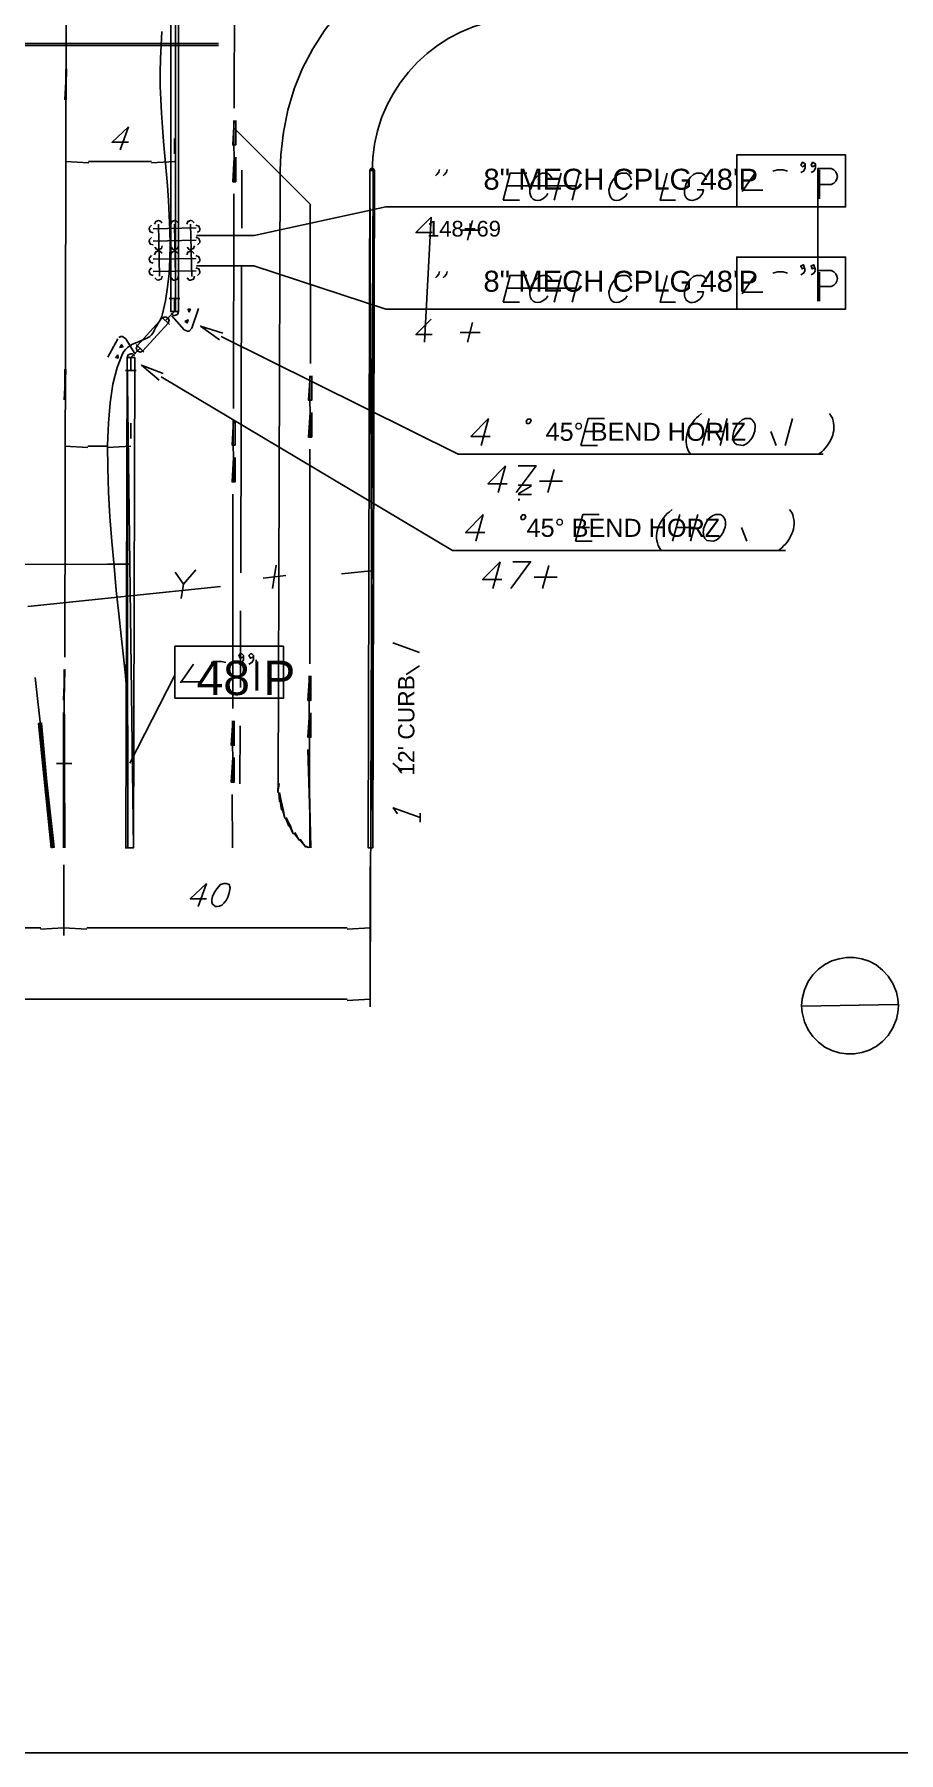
# Model space of a CAD drawing. Header units: feet. Extents: x 13 to 426, y 12 to 285.
# Drawn here: x 125.4 to 181.8, y 12.1 to 124.3 of the extents above; entities that cross this region are included whole.
import ezdxf
from ezdxf.enums import TextEntityAlignment as Align

# ---------------------------------------------------------------- set-up
doc = ezdxf.new("R2010")
doc.units = ezdxf.units.FT
doc.layers.add('ANOTACION', color=8, linetype='CONTINUOUS')
doc.layers.add('EJE_VIA', color=7, linetype='CONTINUOUS')
doc.styles.add('CAD_TEXT', font='Arial')

msp = doc.modelspace()

# ---------------------------------------------------------------- linework, layer by layer
at = {"layer": 'EJE_VIA'}
for p, q in [((127.36, 83.6), (127.7, 222.6)), ((134.58, 186.42), (134.6, 106.17)), ((138.43, 119.45), (138.44, 133.47)), ((118.15, 123.68), (137.4, 123.68)), ((118.15, 123.53), (137.4, 123.53)), ((127.43, 122), (127.45, 120)), ((130.98, 116.72), (131.53, 118.22)), ((138.41, 118.65), (138.43, 114.65)), ((138.43, 118.15), (143.42, 113.13)), ((134.53, 116.47), (134.53, 117.47)), ((127.42, 115.97), (128.93, 115.88)), ((128.92, 115.97), (133.03, 115.97)), ((133.02, 115.88), (134.53, 115.97)), ((138.92, 111.62), (138.92, 115.4)), ((141.3, 75.33), (141.42, 115.38)), ((147.27, 115.38), (147.47, 71.15)), ((147.3, 62.03), (147.49, 115.38)), ((159.3, 113.45), (159.77, 115.2)), ((160.47, 113.45), (160.93, 115.2)), ((171.58, 114), (172.45, 115.25)), ((176.52, 106.85), (176.52, 115.52)), ((176.62, 115.42), (176.62, 113.52)), ((138.38, 99.85), (138.39, 113.85)), ((155.97, 113.45), (157.05, 113.45)), ((156.2, 114.37), (160.7, 114.37)), ((171.58, 114.1), (172.92, 114.1)), ((143.39, 113.13), (143.4, 102.78)), ((148.32, 113), (171.22, 113)), ((150.85, 104.17), (151.27, 112.33)), ((133.13, 111.57), (135.94, 111.63)), ((133.48, 111.88), (133.55, 108.47)), ((134.53, 111.88), (134.6, 108.46)), ((135.58, 111.88), (135.65, 108.46)), ((153.17, 111.48), (154.47, 111.48)), ((153.65, 110.83), (153.98, 112.12)), ((133.13, 110.77), (135.94, 110.83)), ((133.13, 109.58), (135.94, 109.63)), ((133.13, 108.78), (135.94, 108.83)), ((138.85, 89.12), (138.9, 109.12)), ((156.2, 107.7), (160.7, 107.7)), ((159.3, 106.78), (159.77, 108.53)), ((160.47, 106.78), (160.93, 108.53)), ((171.58, 107.33), (172.45, 108.57)), ((176.62, 108.75), (176.62, 106.85)), ((134.17, 107.02), (134.88, 107.02)), ((155.97, 106.78), (157.05, 106.78)), ((171.58, 107.43), (172.92, 107.43)), ((133.68, 105.83), (134.2, 105.32)), ((134.35, 105.9), (135.15, 104.98)), ((135.65, 105.08), (136.1, 106.37)), ((148.32, 106.33), (171.22, 106.33)), ((130.17, 103.2), (130.82, 104.4)), ((131.35, 104.4), (131.97, 103.38)), ((153.17, 104.8), (154.47, 104.8)), ((153.65, 104.17), (153.98, 105.45)), ((132.02, 104.02), (132.53, 103.52)), ((127.38, 102.4), (127.4, 100.4)), ((131.32, 102.33), (132.03, 102.33)), ((131.43, 103.17), (131.48, 71.15)), ((131.43, 103.17), (131.85, 71.15)), ((143.36, 101.98), (143.38, 97.98)), ((131.67, 97.88), (131.67, 98.88)), ((138.36, 99.05), (138.38, 95.05)), ((154.55, 97.43), (155.02, 99.18)), ((168.97, 97.43), (169.43, 99.18)), ((170.13, 97.43), (170.6, 99.18)), ((174.38, 97.43), (174.85, 99.18)), ((161.28, 98.35), (161.95, 98.35)), ((169.2, 98.35), (170.37, 98.35)), ((173.45, 98.35), (173.8, 97.43)), ((127.37, 97.39), (128.88, 97.3)), ((128.87, 97.38), (130.17, 97.38)), ((130.16, 97.3), (131.67, 97.39)), ((143.35, 83.18), (143.36, 97.18)), ((161.05, 97.43), (162.13, 97.43)), ((155.65, 94.35), (156.12, 96.1)), ((158.9, 94.35), (159.3, 95.85)), ((138.33, 80.25), (138.34, 94.25)), ((158.35, 95.1), (159.85, 95.1)), ((154.2, 91.17), (154.67, 92.92)), ((160.93, 92.08), (161.6, 92.08)), ((167.03, 91.17), (167.5, 92.92)), ((167.27, 92.08), (168.43, 92.08)), ((168.2, 91.17), (168.67, 92.92)), ((171.52, 92.08), (171.87, 91.17)), ((160.7, 91.17), (161.78, 91.17)), ((155.3, 88.08), (155.77, 89.83)), ((130.15, 89.67), (131.65, 89.67)), ((140.32, 88.77), (141.8, 88.93)), ((140.93, 88.08), (141.17, 89.62)), ((145.42, 89.05), (147.35, 89.25)), ((158, 88.83), (159.5, 88.83)), ((158.55, 88.08), (158.95, 89.58)), ((124.95, 86.92), (137.52, 88.23)), ((134.97, 87.43), (135.12, 88.37)), ((138.83, 81.62), (138.83, 86.62)), ((148.77, 84.55), (150.52, 83.92)), ((134.92, 81.92), (135.77, 83.15)), ((139.85, 81.43), (139.85, 83.43)), ((139.95, 83.33), (139.95, 81.43)), ((149.65, 82.48), (150.52, 83.05)), ((125.43, 82.27), (126.68, 71.17)), ((127.33, 82.8), (127.37, 71.15)), ((131.62, 76.68), (134.53, 82.38)), ((134.92, 82), (136.25, 82)), ((143.31, 82.38), (143.35, 71.15)), ((127.28, 80), (127.29, 71.15)), ((125.65, 79.27), (126.53, 71.14)), ((125.72, 79.28), (126.63, 71.16)), ((138.31, 79.45), (138.33, 75.45)), ((138.8, 75.33), (138.82, 79.12)), ((143.23, 77.58), (143.42, 71.15)), ((143.28, 77.58), (143.42, 71.15)), ((126.82, 76.67), (127.82, 76.67)), ((148.78, 76.68), (149.37, 76.18)), ((138.29, 74.65), (138.32, 71.15)), ((150.55, 72.83), (150.55, 73.42)), ((127.3, 65.43), (127.3, 70.05)), ((147.3, 60.77), (147.3, 69.93)), ((136.07, 67.33), (136.62, 68.83)), ((108.8, 65.93), (125.8, 65.93)), ((125.79, 65.85), (127.3, 65.94)), ((127.3, 65.94), (128.81, 65.85)), ((128.8, 65.93), (145.8, 65.93)), ((145.79, 65.85), (147.3, 65.94)), ((108.8, 61.27), (145.8, 61.27)), ((145.79, 61.18), (147.3, 61.27)), ((175.45, 60.82), (181.73, 60.93)), ((12.6, 12.08), (426.22, 12.08))]:
    msp.add_line(p, q, dxfattribs=at)
for points in [[(134.53, 106.17), (134.78, 106.17), (134.83, 186.42), (134.33, 186.42), (134.28, 106.17), (134.53, 106.17)], [(157.47, 131.35), (156.45, 131.32), (154.97, 131.16), (153.53, 130.87), (152.14, 130.45), (150.8, 129.92), (149.52, 129.26), (148.32, 128.51), (147.19, 127.64), (146.14, 126.69), (145.18, 125.65), (144.31, 124.52), (143.55, 123.32), (142.89, 122.05), (142.34, 120.71), (141.92, 119.32), (141.63, 117.88), (141.47, 116.4), (141.42, 115.38)], [(157.45, 125.35), (156.62, 125.32), (155.72, 125.2), (154.85, 125.01), (154.01, 124.75), (153.2, 124.41), (152.42, 124.01), (151.69, 123.54), (151.01, 123.01), (150.37, 122.43), (149.79, 121.8), (149.26, 121.11), (148.79, 120.39), (148.38, 119.62), (148.04, 118.81), (147.77, 117.97), (147.58, 117.1), (147.47, 116.2), (147.42, 115.38)], [(131.42, 81.29), (131.32, 82.39), (131.2, 83.63), (131.05, 84.99), (130.89, 86.44), (130.73, 87.96), (130.58, 89.54), (130.43, 91.15), (130.31, 92.76), (130.22, 94.37), (130.17, 95.94), (130.16, 97.45), (130.21, 98.88), (130.33, 100.22), (130.51, 101.43), (130.78, 102.51), (131.13, 103.41), (131.22, 103.57), (131.33, 103.7), (131.46, 103.82), (131.6, 103.92), (131.74, 104.01), (131.9, 104.09), (132.06, 104.15), (132.22, 104.22), (132.37, 104.28), (132.53, 104.34), (132.67, 104.41), (132.8, 104.48), (132.92, 104.55), (133.03, 104.64), (133.11, 104.75), (133.17, 104.87), (133.24, 105.02), (133.31, 105.16), (133.39, 105.29), (133.47, 105.42), (133.55, 105.55), (133.63, 105.69), (133.7, 105.85), (133.75, 106.03), (133.94, 106.88), (134.08, 107.76), (134.17, 108.66), (134.22, 109.59), (134.24, 110.53), (134.22, 111.48), (134.18, 112.45), (134.13, 113.42), (134.06, 114.39), (133.98, 115.36), (133.89, 116.32), (133.81, 117.27), (133.74, 118.2), (133.67, 119.12), (133.63, 120.01), (133.6, 120.88), (133.6, 121.78), (133.62, 122.68), (133.65, 123.57), (133.7, 124.46)], [(127.43, 120), (127.48, 122), (127.38, 120)], [(131.53, 118.22), (130.45, 117.22), (131.53, 117.22)], [(138.43, 118.65), (138.33, 117.05), (138.53, 117.05), (138.53, 118.65)], [(138.43, 116.25), (138.33, 114.65), (138.53, 114.65), (138.53, 116.25)], [(171.22, 113), (171.22, 116.4), (178.32, 116.4), (178.32, 113), (171.22, 113)], [(175.68, 115.72), (175.5, 115.62), (175.4, 115.72), (175.5, 115.92), (175.68, 115.82), (175.68, 115.53), (175.58, 115.33), (175.4, 115.25)], [(176.35, 115.72), (176.17, 115.62), (176.07, 115.72), (176.17, 115.92), (176.35, 115.82), (176.35, 115.53), (176.25, 115.33), (176.07, 115.25)], [(147.42, 115.38), (147.27, 115.38), (147.17, 71.15), (147.47, 71.15), (147.57, 115.38), (147.42, 115.38)], [(147.27, 115.38), (147.35, 115.52), (147.5, 115.52), (147.57, 115.38)], [(151.83, 115.45), (151.78, 115.28), (151.65, 115.12), (151.55, 115.03)], [(152.33, 115.45), (152.28, 115.28), (152.15, 115.12), (152.05, 115.03)], [(155.97, 113.45), (156.43, 115.2), (157.52, 115.2)], [(159.15, 114.78), (159.12, 114.95), (158.98, 115.12), (158.85, 115.2), (158.52, 115.2), (158.32, 115.12), (158.12, 114.95), (157.98, 114.78), (157.83, 114.53), (157.72, 114.12), (157.72, 113.93), (157.76, 113.76), (157.83, 113.62), (157.93, 113.51), (158.06, 113.44), (158.2, 113.42), (158.38, 113.45), (158.57, 113.53), (158.78, 113.7), (158.9, 113.87)], [(164.32, 114.78), (164.28, 114.95), (164.15, 115.12), (164.02, 115.2), (163.68, 115.2), (163.48, 115.12), (163.28, 114.95), (163.15, 114.78), (163, 114.53), (162.88, 114.12), (162.89, 113.93), (162.93, 113.76), (163, 113.62), (163.1, 113.51), (163.22, 113.44), (163.37, 113.42), (163.54, 113.45), (163.73, 113.53), (163.95, 113.7), (164.07, 113.87)], [(166.68, 115.2), (166.22, 113.45), (167.22, 113.45)], [(169.23, 114.78), (169.2, 114.95), (169.07, 115.12), (168.93, 115.2), (168.6, 115.2), (168.4, 115.12), (168.2, 114.95), (168.07, 114.78), (167.92, 114.53), (167.8, 114.12), (167.82, 113.87), (167.84, 113.76), (167.92, 113.6), (168.04, 113.49), (168.18, 113.44), (168.33, 113.43), (168.49, 113.46), (168.65, 113.53), (168.8, 113.64), (168.98, 113.87), (169.05, 114.12), (168.63, 114.12)], [(174.53, 115.33), (174.25, 115.43), (173.87, 115.43), (173.58, 115.33)], [(176.52, 115.52), (177.38, 115.52), (177.56, 115.43), (177.69, 115.3), (177.76, 115.15), (177.79, 114.99), (177.76, 114.83), (177.68, 114.69), (177.56, 114.56), (177.38, 114.47), (176.62, 114.47)], [(148.32, 113), (139.72, 111.13), (135.97, 111.13)], [(151.27, 112.33), (150.28, 111.33), (151.35, 111.33)], [(133.13, 111.32), (132.95, 111.38), (132.88, 111.57), (132.9, 111.67), (133.03, 111.8)], [(133.23, 111.87), (133.3, 112.05), (133.48, 112.12), (133.58, 112.1), (133.72, 111.97)], [(134.28, 111.87), (134.35, 112.05), (134.53, 112.12), (134.63, 112.1), (134.77, 111.97)], [(135.33, 111.87), (135.4, 112.05), (135.58, 112.12), (135.68, 112.1), (135.82, 111.97)], [(135.93, 111.82), (136.12, 111.75), (136.18, 111.57), (136.17, 111.47), (136.03, 111.33)], [(133.13, 110.52), (132.95, 110.58), (132.88, 110.77), (132.9, 110.87), (133.03, 111)], [(133.23, 109.88), (133.3, 110.07), (133.48, 110.13), (133.58, 110.12), (133.72, 109.98)], [(133.73, 110.47), (133.67, 110.28), (133.48, 110.22), (133.38, 110.23), (133.25, 110.37)], [(134.28, 109.87), (134.35, 110.05), (134.53, 110.12), (134.63, 110.1), (134.77, 109.97)], [(134.78, 110.47), (134.72, 110.28), (134.53, 110.22), (134.43, 110.23), (134.3, 110.37)], [(135.33, 109.87), (135.4, 110.05), (135.58, 110.12), (135.68, 110.1), (135.82, 109.97)], [(135.83, 110.47), (135.77, 110.28), (135.58, 110.22), (135.48, 110.23), (135.35, 110.37)], [(135.93, 111.02), (136.12, 110.95), (136.18, 110.77), (136.17, 110.67), (136.03, 110.53)], [(133.13, 109.33), (132.95, 109.4), (132.88, 109.58), (132.9, 109.68), (133.03, 109.82)], [(133.13, 108.53), (132.95, 108.6), (132.88, 108.78), (132.9, 108.88), (133.03, 109.02)], [(135.93, 109.82), (136.12, 109.75), (136.18, 109.57), (136.17, 109.47), (136.03, 109.33)], [(135.93, 109.02), (136.12, 108.95), (136.18, 108.77), (136.17, 108.67), (136.03, 108.53)], [(148.32, 106.33), (139.7, 109.15), (135.97, 109.15)], [(171.22, 106.33), (171.22, 109.73), (178.32, 109.73), (178.32, 106.33), (171.22, 106.33)], [(175.68, 109.05), (175.48, 108.95), (175.4, 109.15), (175.58, 109.23), (175.68, 108.85), (175.58, 108.67), (175.4, 108.57)], [(176.35, 109.05), (176.15, 108.95), (176.07, 109.15), (176.25, 109.23), (176.35, 108.85), (176.25, 108.67), (176.07, 108.57)], [(176.52, 108.85), (177.38, 108.85), (177.56, 108.76), (177.68, 108.63), (177.76, 108.48), (177.79, 108.32), (177.76, 108.16), (177.69, 108.02), (177.56, 107.89), (177.38, 107.8), (176.62, 107.8)], [(133.73, 108.48), (133.67, 108.3), (133.48, 108.23), (133.38, 108.25), (133.25, 108.38)], [(134.78, 108.47), (134.72, 108.28), (134.53, 108.22), (134.43, 108.23), (134.3, 108.37)], [(135.83, 108.47), (135.77, 108.28), (135.58, 108.22), (135.48, 108.23), (135.35, 108.37)], [(151.83, 108.78), (151.78, 108.62), (151.65, 108.45), (151.55, 108.37)], [(152.33, 108.78), (152.28, 108.62), (152.15, 108.45), (152.05, 108.37)], [(155.97, 106.78), (156.43, 108.53), (157.52, 108.53)], [(159.15, 108.12), (159.12, 108.28), (158.98, 108.45), (158.85, 108.53), (158.52, 108.53), (158.32, 108.45), (158.12, 108.28), (157.98, 108.12), (157.83, 107.87), (157.72, 107.45), (157.72, 107.26), (157.76, 107.09), (157.83, 106.95), (157.93, 106.85), (158.06, 106.78), (158.2, 106.76), (158.38, 106.78), (158.57, 106.87), (158.78, 107.03), (158.9, 107.2)], [(164.32, 108.12), (164.28, 108.28), (164.15, 108.45), (164.02, 108.53), (163.68, 108.53), (163.48, 108.45), (163.28, 108.28), (163.15, 108.12), (163, 107.87), (162.88, 107.45), (162.89, 107.26), (162.93, 107.09), (163, 106.95), (163.1, 106.85), (163.22, 106.78), (163.37, 106.76), (163.54, 106.78), (163.73, 106.87), (163.95, 107.03), (164.07, 107.2)], [(166.68, 108.53), (166.22, 106.78), (167.22, 106.78)], [(169.23, 108.12), (169.2, 108.28), (169.07, 108.45), (168.93, 108.53), (168.6, 108.53), (168.4, 108.45), (168.2, 108.28), (168.07, 108.12), (167.92, 107.87), (167.8, 107.45), (167.82, 107.2), (167.84, 107.1), (167.92, 106.93), (168.04, 106.83), (168.18, 106.77), (168.33, 106.76), (168.49, 106.79), (168.65, 106.86), (168.8, 106.97), (168.98, 107.2), (169.05, 107.45), (168.63, 107.45)], [(174.53, 108.67), (174.25, 108.77), (173.87, 108.77), (173.58, 108.67)], [(134.53, 107.02), (134.53, 106.17), (133.93, 105.58)], [(132.28, 103.77), (132.47, 103.6), (134.12, 105.42), (133.75, 105.75), (132.1, 103.93)], [(133.75, 105.75), (133.92, 105.83), (134.1, 105.77), (134.18, 105.6), (134.12, 105.42)], [(134.78, 106.17), (134.72, 105.98), (134.53, 105.92), (134.43, 105.93), (134.3, 106.07)], [(135.2, 105.53), (135.42, 105.62), (135.35, 105.43), (135.2, 105.53)], [(135.47, 106.12), (135.57, 106.32), (135.42, 106.33), (135.47, 106.12)], [(151.27, 105.67), (150.28, 104.67), (151.35, 104.67)], [(131.35, 104.4), (131.13, 104.55), (131.02, 104.55), (130.9, 104.48)], [(135.15, 104.98), (135.37, 104.88), (135.48, 104.9), (135.65, 105.08)], [(137.47, 104.32), (136.23, 105.22), (137.68, 104.77)], [(137.58, 104.55), (153.03, 96.85), (176.87, 96.85)], [(130.83, 103.35), (130.7, 103.17), (130.85, 103.13), (130.83, 103.35)], [(131.18, 103.87), (130.97, 103.83), (131.07, 104), (131.18, 103.87)], [(131.43, 103.17), (131.5, 103.35), (131.68, 103.42), (131.78, 103.4), (131.92, 103.27)], [(132.28, 103.77), (131.68, 103.17), (131.68, 102.33)], [(132.47, 103.6), (132.3, 103.52), (132.12, 103.58), (132.03, 103.75), (132.1, 103.93)], [(127.38, 100.4), (127.43, 102.4), (127.33, 100.4)], [(131.6, 71.15), (131.85, 71.15), (131.93, 103.17), (131.43, 103.17), (131.35, 71.15), (131.6, 71.15)], [(133.52, 101.68), (132.37, 102.67), (133.78, 102.12)], [(133.65, 101.9), (152.68, 90.58), (174.4, 90.58)], [(143.38, 101.98), (143.28, 100.38), (143.48, 100.38), (143.48, 101.98)], [(138.38, 99.05), (138.28, 97.45), (138.48, 97.45), (138.48, 99.05)], [(143.38, 99.58), (143.28, 97.98), (143.48, 97.98), (143.48, 99.58)], [(155.02, 99.18), (153.87, 98.02), (155.12, 98.02)], [(157.8, 99.02), (157.75, 99.15), (157.58, 99.15), (157.47, 99.02), (157.52, 98.87), (157.68, 98.87), (157.8, 99.02)], [(161.05, 97.43), (161.52, 99.18), (162.6, 99.18)], [(168.93, 99.52), (168.72, 99.35), (168.6, 99.24), (168.49, 99.12), (168.39, 98.99), (168.29, 98.86), (168.21, 98.72), (168.13, 98.57), (168.06, 98.42), (168.01, 98.27), (167.97, 98.12), (167.94, 97.96), (167.92, 97.8), (167.92, 97.64), (167.94, 97.48), (167.97, 97.33), (168.03, 97.17), (168.1, 97.02), (168.22, 96.85)], [(171.77, 99.18), (171.57, 99.1), (171.37, 98.93), (171.23, 98.78), (171.12, 98.58), (171.07, 98.47), (171.03, 98.36), (171, 98.25), (170.98, 98.14), (170.97, 98.03), (170.97, 97.92), (170.98, 97.82), (171.06, 97.63), (171.2, 97.49), (171.63, 97.43), (171.82, 97.52), (171.98, 97.64), (172.13, 97.81), (172.2, 97.91), (172.26, 98.02), (172.31, 98.13), (172.36, 98.25), (172.39, 98.37), (172.41, 98.49), (172.42, 98.61), (172.42, 98.72), (172.4, 98.83), (172.36, 98.93), (172.23, 99.1), (172.1, 99.18), (171.77, 99.18)], [(177.27, 99.52), (177.38, 99.35), (177.46, 99.2), (177.51, 99.04), (177.54, 98.88), (177.56, 98.72), (177.56, 98.56), (177.55, 98.41), (177.52, 98.25), (177.48, 98.09), (177.42, 97.94), (177.35, 97.79), (177.28, 97.65), (177.19, 97.51), (177.09, 97.38), (176.99, 97.25), (176.88, 97.13), (176.77, 97.02), (176.55, 96.85)], [(138.38, 96.65), (138.28, 95.05), (138.48, 95.05), (138.48, 96.65)], [(156.12, 96.1), (154.98, 94.93), (156.23, 94.93)], [(156.95, 96.1), (158.12, 96.1), (156.82, 94.35)], [(167, 93.25), (166.8, 93.08), (166.68, 92.98), (166.57, 92.86), (166.46, 92.73), (166.37, 92.6), (166.28, 92.46), (166.2, 92.32), (166.13, 92.17), (166.08, 92.01), (166.03, 91.85), (166, 91.7), (165.99, 91.54), (165.99, 91.38), (166.01, 91.22), (166.04, 91.06), (166.09, 90.9), (166.17, 90.75), (166.28, 90.58)], [(174.67, 93.25), (174.8, 93.08), (174.87, 92.92), (174.91, 92.76), (174.94, 92.6), (174.96, 92.44), (174.96, 92.28), (174.95, 92.13), (174.92, 91.97), (174.88, 91.82), (174.82, 91.68), (174.76, 91.53), (174.68, 91.39), (174.59, 91.25), (174.5, 91.12), (174.4, 90.99), (174.28, 90.87), (174.17, 90.75), (173.95, 90.58)], [(154.67, 92.92), (153.52, 91.75), (154.77, 91.75)], [(157.45, 92.75), (157.4, 92.9), (157.23, 92.9), (157.12, 92.75), (157.17, 92.6), (157.33, 92.6), (157.45, 92.75)], [(160.7, 91.17), (161.17, 92.92), (162.25, 92.92)], [(169.83, 92.92), (169.63, 92.83), (169.43, 92.67), (169.3, 92.51), (169.18, 92.31), (169.13, 92.21), (169.09, 92.1), (169.06, 91.99), (169.04, 91.87), (169.03, 91.76), (169.04, 91.65), (169.05, 91.55), (169.13, 91.36), (169.27, 91.22), (169.7, 91.17), (169.88, 91.25), (170.05, 91.37), (170.2, 91.54), (170.27, 91.65), (170.33, 91.75), (170.38, 91.87), (170.42, 91.99), (170.46, 92.1), (170.48, 92.22), (170.49, 92.34), (170.48, 92.45), (170.46, 92.56), (170.43, 92.66), (170.3, 92.83), (170.17, 92.92), (169.83, 92.92)], [(155.77, 89.83), (154.63, 88.67), (155.88, 88.67)], [(156.6, 89.83), (157.77, 89.83), (156.47, 88.08)], [(130.15, 89.67), (79.3, 89.63), (67.75, 89.63)], [(134.58, 89.15), (135.12, 88.37), (135.92, 89.3)], [(134.55, 80.92), (134.55, 84.32), (141.63, 84.32), (141.63, 80.92), (134.55, 80.92)], [(137.87, 83.25), (137.58, 83.33), (137.2, 83.33), (136.92, 83.25)], [(139.02, 83.63), (138.82, 83.53), (138.72, 83.72), (138.82, 83.82), (138.92, 83.82), (139.02, 83.72), (139.02, 83.43), (138.92, 83.25), (138.72, 83.15)], [(139.68, 83.63), (139.48, 83.53), (139.38, 83.72), (139.48, 83.82), (139.58, 83.82), (139.68, 83.72), (139.68, 83.43), (139.58, 83.25), (139.38, 83.15)], [(127.33, 80.8), (127.38, 82.8), (127.28, 80.8)], [(143.33, 82.38), (143.23, 80.78), (143.43, 80.78), (143.43, 82.38)], [(143.33, 79.98), (143.23, 78.38), (143.43, 78.38), (143.43, 79.98)], [(126.58, 71.15), (125.85, 79.3), (125.65, 79.27), (126.48, 71.15)], [(138.33, 79.45), (138.23, 77.85), (138.43, 77.85), (138.43, 79.45)], [(138.33, 77.05), (138.23, 75.45), (138.43, 75.45), (138.43, 77.05)], [(141.3, 75.35), (141.28, 74.77), (141.35, 75.35)], [(141.3, 75.35), (141.28, 74.77), (141.35, 75.35)], [(141.33, 74.77), (141.38, 74.18), (141.48, 74.22), (141.38, 74.78)], [(141.43, 74.2), (141.52, 73.63), (141.62, 73.67), (141.48, 74.22)], [(141.57, 73.65), (141.72, 73.1), (141.62, 73.67)], [(141.77, 73.12), (141.98, 72.58), (142.08, 72.62), (141.82, 73.13)], [(149.08, 73.37), (148.8, 73.77), (150.55, 73.13)], [(142.03, 72.6), (142.28, 72.08), (142.08, 72.63)], [(142.33, 72.12), (142.67, 71.65), (142.37, 72.15)], [(142.33, 72.12), (142.67, 71.65), (142.37, 72.15)], [(142.7, 71.68), (143.07, 71.23), (142.73, 71.72)], [(143.07, 71.23), (143.28, 71.18), (143.1, 71.27)], [(136.62, 68.83), (135.55, 67.83), (136.62, 67.83)], [(137.77, 68.83), (137.52, 68.77), (137.28, 68.48), (137.11, 68.21), (137.01, 67.98), (136.96, 67.78), (136.96, 67.61), (137.01, 67.48), (137.2, 67.33), (137.32, 67.32), (137.46, 67.35), (137.61, 67.42), (137.75, 67.54), (137.89, 67.72), (138.01, 67.94), (138.1, 68.22), (138.17, 68.55), (138.1, 68.77), (137.9, 68.83), (137.77, 68.83)], [(181.77, 60.85), (181.73, 61.3), (181.65, 61.73), (181.41, 62.3), (181.1, 62.78), (180.74, 63.18), (180.32, 63.51), (179.87, 63.75), (179.39, 63.91), (178.89, 63.99), (178.39, 63.99), (177.9, 63.92), (177.42, 63.77), (176.97, 63.54), (176.55, 63.24), (176.19, 62.87), (175.88, 62.42), (175.64, 61.89), (175.48, 61.3), (175.45, 60.85), (175.48, 60.4), (175.64, 59.8), (175.88, 59.28), (176.18, 58.83), (176.55, 58.46), (176.96, 58.15), (177.42, 57.93), (177.9, 57.78), (178.39, 57.7), (178.89, 57.7), (179.39, 57.79), (179.87, 57.95), (180.32, 58.19), (180.74, 58.51), (181.1, 58.91), (181.41, 59.4), (181.65, 59.97), (181.73, 60.4), (181.77, 60.85)]]:
    msp.add_lwpolyline(points, dxfattribs=at)

# ---------------------------------------------------------------- texts
at = {"layer": 'ANOTACION', "style": 'CAD_TEXT'}
for s, height, p in [('8" MECH CPLG 48\'P', 1.3679, (163.65, 114.81)), ('148+69', 1.026, (153.42, 111.58)), ('8" MECH CPLG 48\'P', 1.3679, (163.65, 108.15)), ('45° BEND HORIZ', 1.1779, (165.29, 98.32)), ('45° BEND HORZ', 1.1779, (163.82, 92.05)), ('48 P', 2.242, (139.19, 82.25))]:
    msp.add_text(s, height=height, dxfattribs=at).set_placement(p, align=Align.MIDDLE_CENTER)
for s, height, rotation, p in [('N.', 0.912, 270, (157.39, 94.35)), ("12' CURB", 1.064, 90, (149.65, 79.15))]:
    msp.add_text(s, height=height, rotation=rotation, dxfattribs=at).set_placement(p, align=Align.MIDDLE_CENTER)

doc.saveas('drawing.dxf')
